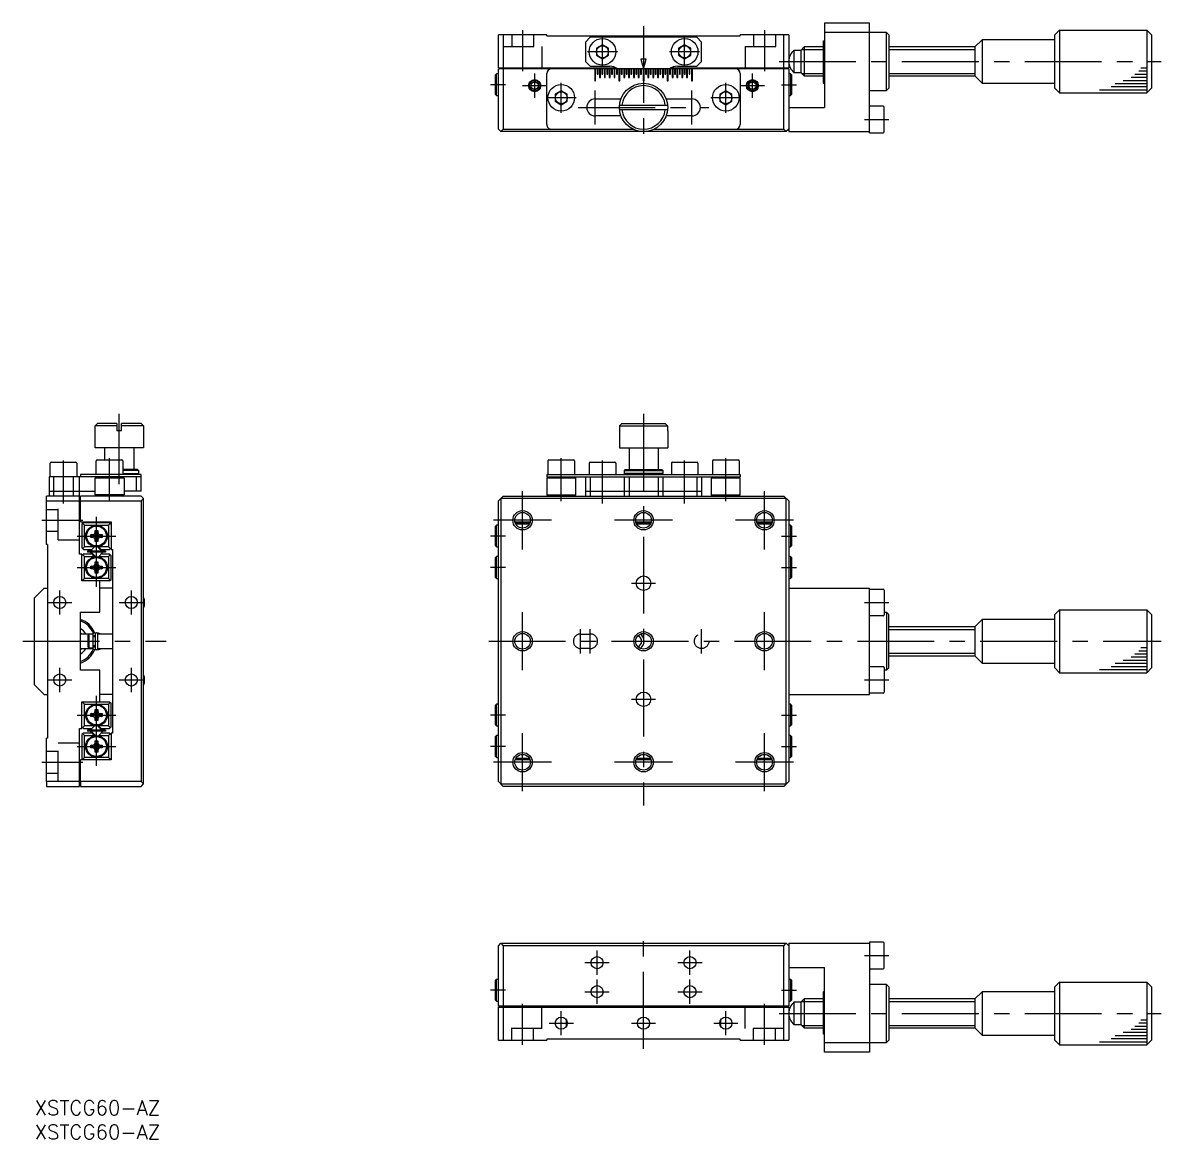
# Model space of a CAD drawing. Extents: x -2 to 489, y -8 to 223.
# Drawn here: x -2.4 to 232.9, y -8 to 222.8 of the extents above; entities that cross this region are included whole.
import ezdxf

# ---------------------------------------------------------------- set-up
doc = ezdxf.new("R2010")
doc.units = 0
doc.header["$LTSCALE"] = 0.5
doc.linetypes.add('CENTER', pattern=[50.8, 31.75, -6.35, 6.35, -6.35])
doc.linetypes.add('DASHED', pattern=[19.05, 12.7, -6.35])
for name, color, linetype in [('MSM_CENTER', 1, 'CENTER'), ('MSM_CONTINUOUS', 7, 'CONTINUOUS'), ('MSM_DASHED', 4, 'DASHED'), ('MSM_NARROW', 5, 'CONTINUOUS'), ('MSM_PART_NUMBER', 7, 'CONTINUOUS')]:
    doc.layers.add(name, color=color, linetype=linetype)
doc.styles.get("Standard").update_dxf_attribs({"font": 'txt.shx', "height": 3, "bigfont": 'bigfont.shx'})

# ---------------------------------------------------------------- blocks, each defined once
blk = doc.blocks.new('*U4')
at = {"layer": 'MSM_PART_NUMBER'}
blk.add_text('XSTCG60-AZ', height=3, dxfattribs=at).set_placement((0, -3))
blk = doc.blocks.new('*U5')
at = {"layer": 'MSM_PART_NUMBER'}
blk.add_text('XSTCG60-AZ', height=3, dxfattribs=at).set_placement((0, -8))

msp = doc.modelspace()

# ---------------------------------------------------------------- linework, layer by layer
at = {"layer": 'MSM_CENTER'}
for p, q in [((100.86, 221.29), (100.86, 212.79)), ((125.86, 222.09), (125.86, 198.29)), ((150.86, 221.29), (150.86, 212.79)), ((117.36, 213.69), (117.36, 219.89)), ((134.36, 213.69), (134.36, 219.89)), ((120.46, 216.79), (114.26, 216.79)), ((137.46, 216.79), (131.26, 216.79)), ((153.86, 214.79), (232.86, 214.79)), ((103.36, 207.29), (103.36, 212.29)), ((148.36, 207.29), (148.36, 212.29)), ((97.36, 209.99), (94.26, 209.99)), ((100.86, 209.79), (105.86, 209.79)), ((108.86, 204.19), (108.86, 210.39)), ((142.86, 204.19), (142.86, 210.39)), ((145.86, 209.79), (150.86, 209.79)), ((154.36, 209.96), (157.46, 209.96)), ((111.96, 207.29), (105.76, 207.29)), ((115.86, 201.79), (115.86, 208.79)), ((135.86, 201.79), (135.86, 208.79)), ((145.96, 207.29), (139.76, 207.29)), ((112.36, 205.29), (139.36, 205.29)), ((171.56, 202.79), (176.56, 202.79)), ((17.5, 127.44), (17.5, 141.94)), ((125.86, 141.94), (125.86, 61.02)), ((6, 123.41), (6, 132.29)), ((15.5, 123.91), (15.5, 132.79)), ((108.86, 123.91), (108.86, 132.79)), ((117.36, 123.41), (117.36, 132.29)), ((134.36, 123.41), (134.36, 132.29)), ((142.86, 123.91), (142.86, 132.79)), ((100.86, 113.94), (100.86, 125.94)), ((150.86, 113.94), (150.86, 125.94)), ((12.8, 106.19), (12.8, 120.69)), ((1.5, 119.94), (10, 119.94)), ((106.86, 119.94), (94.86, 119.94)), ((131.86, 119.94), (119.86, 119.94)), ((156.86, 119.94), (144.86, 119.94)), ((8.8, 116.69), (16.8, 116.69)), ((8.8, 116.69), (16.8, 116.69)), ((97.36, 116.69), (94.26, 116.69)), ((154.36, 116.69), (157.46, 116.69)), ((8.8, 110.19), (16.8, 110.19)), ((8.8, 110.19), (16.8, 110.19)), ((97.36, 110.19), (94.26, 110.19)), ((154.36, 110.19), (157.46, 110.19)), ((123.36, 106.94), (128.36, 106.94)), ((5.2, 100.44), (5.2, 105.44)), ((20, 100.44), (20, 105.44)), ((2.7, 102.94), (7.7, 102.94)), ((17.5, 102.94), (22.5, 102.94)), ((171.56, 102.94), (176.56, 102.94)), ((100.86, 88.94), (100.86, 100.94)), ((150.86, 88.94), (150.86, 100.94)), ((112.86, 92.44), (112.86, 97.44)), ((114.86, 92.44), (114.86, 97.44)), ((137.86, 92.44), (137.86, 97.44)), ((-2.44, 94.94), (27.2, 94.94)), ((93.86, 94.94), (232.86, 94.94)), ((5.2, 84.44), (5.2, 89.44)), ((20, 84.44), (20, 89.44)), ((2.7, 86.94), (7.7, 86.94)), ((17.5, 86.94), (22.5, 86.94)), ((171.56, 86.94), (176.56, 86.94)), ((12.8, 69.19), (12.8, 83.69)), ((123.36, 82.94), (128.36, 82.94)), ((8.8, 79.69), (16.8, 79.69)), ((97.36, 79.69), (94.26, 79.69)), ((154.36, 79.69), (157.46, 79.69)), ((100.86, 63.94), (100.86, 75.94)), ((150.86, 63.94), (150.86, 75.94)), ((8.8, 73.19), (16.8, 73.19)), ((97.36, 73.19), (94.26, 73.19)), ((154.36, 73.19), (157.46, 73.19)), ((1.5, 69.94), (10, 69.94)), ((106.86, 69.94), (94.86, 69.94)), ((131.86, 69.94), (119.86, 69.94)), ((156.86, 69.94), (144.86, 69.94)), ((125.86, 10.7), (125.86, 34.5)), ((116.26, 26), (116.26, 31)), ((135.46, 26), (135.46, 31)), ((113.76, 28.5), (118.76, 28.5)), ((132.96, 28.5), (137.96, 28.5)), ((171.56, 30), (176.56, 30)), ((116.26, 20), (116.26, 25)), ((135.46, 20), (135.46, 25)), ((97.36, 22.8), (94.26, 22.8)), ((113.76, 22.5), (118.76, 22.5)), ((132.96, 22.5), (137.96, 22.5)), ((154.36, 22.8), (157.46, 22.8)), ((100.86, 11.5), (100.86, 20)), ((150.86, 11.5), (150.86, 20)), ((108.86, 13.5), (108.86, 18.5)), ((142.86, 13.5), (142.86, 18.5)), ((153.86, 18), (232.86, 18)), ((106.36, 16), (111.36, 16)), ((123.36, 16), (128.36, 16)), ((140.36, 16), (145.36, 16))]:
    msp.add_line(p, q, dxfattribs=at)
at = {"layer": 'MSM_CONTINUOUS'}
for p, q in [((163.26, 222.79), (163.26, 205.29)), ((163.26, 222.79), (172.56, 222.79)), ((172.56, 200.29), (172.56, 222.79)), ((210.86, 220.29), (211.86, 221.29)), ((211.86, 221.29), (229.86, 221.29)), ((211.86, 221.29), (211.86, 208.29)), ((229.86, 221.29), (230.86, 220.29)), ((229.86, 221.29), (229.86, 208.29)), ((105.86, 220.29), (95.86, 220.29)), ((95.86, 213.49), (95.86, 220.29)), ((96.86, 220.29), (96.86, 213.49)), ((105.86, 220.09), (105.86, 220.29)), ((105.86, 220.09), (145.86, 220.09)), ((114.86, 219.79), (113.86, 218.79)), ((136.86, 219.79), (114.86, 219.79)), ((137.86, 218.79), (136.86, 219.79)), ((145.86, 220.09), (145.86, 220.29)), ((155.86, 220.29), (145.86, 220.29)), ((154.86, 213.49), (154.86, 220.29)), ((155.86, 220.29), (154.86, 220.29)), ((155.86, 220.29), (155.86, 213.49)), ((163.06, 210.34), (163.06, 219.09)), ((163.06, 219.09), (163.26, 219.09)), ((176.06, 220.79), (163.26, 220.79)), ((176.56, 220.29), (176.06, 220.79)), ((176.06, 208.79), (176.06, 220.79)), ((176.56, 220.29), (176.56, 209.29)), ((195.86, 219.29), (194.36, 217.79)), ((210.86, 219.29), (195.86, 219.29)), ((195.86, 219.29), (195.86, 210.29)), ((210.86, 209.29), (210.86, 220.29)), ((230.86, 220.29), (230.86, 209.29)), ((113.86, 218.79), (113.86, 214.79)), ((117.36, 218.24), (116.11, 217.51)), ((116.11, 217.51), (116.11, 216.07)), ((118.61, 217.51), (117.36, 218.24)), ((118.61, 216.07), (118.61, 217.51)), ((134.36, 218.24), (133.11, 217.51)), ((133.11, 217.51), (133.11, 216.07)), ((135.61, 217.51), (134.36, 218.24)), ((135.61, 216.07), (135.61, 217.51)), ((137.86, 214.79), (137.86, 218.79)), ((156.93, 217.09), (156.93, 212.49)), ((158.36, 217.09), (156.93, 217.09)), ((159.06, 217.79), (158.36, 217.09)), ((158.36, 217.09), (158.36, 212.49)), ((159.06, 217.79), (159.06, 211.79)), ((163.06, 217.79), (159.06, 217.79)), ((194.36, 217.79), (176.56, 217.79)), ((194.36, 217.79), (194.36, 211.79)), ((113.86, 214.79), (114.86, 213.79)), ((116.11, 216.07), (117.36, 215.35)), ((117.36, 215.35), (118.61, 216.07)), ((126.39, 215.29), (125.32, 215.29)), ((125.32, 215.29), (125.86, 213.29)), ((125.86, 213.29), (126.39, 215.29)), ((133.11, 216.07), (134.36, 215.35)), ((134.36, 215.35), (135.61, 216.07)), ((136.86, 213.79), (137.86, 214.79)), ((95.46, 212.24), (95.26, 212.04)), ((95.26, 207.94), (95.26, 212.04)), ((95.86, 212.24), (95.46, 212.24)), ((95.46, 207.74), (95.46, 212.24)), ((95.86, 213.49), (120.16, 213.49)), ((155.86, 213.29), (95.86, 213.29)), ((95.86, 200.79), (95.86, 213.29)), ((96.86, 213.29), (96.86, 200.79)), ((105.86, 201.79), (105.86, 212.29)), ((114.86, 213.79), (118.86, 213.79)), ((115.76, 213.29), (115.76, 210.79)), ((115.96, 210.79), (115.96, 213.29)), ((116.26, 213.29), (116.26, 212.19)), ((116.26, 212.19), (116.46, 212.19)), ((116.46, 212.19), (116.46, 213.29)), ((116.76, 213.29), (116.76, 211.49)), ((116.96, 211.49), (116.96, 213.29)), ((117.26, 213.29), (117.26, 212.19)), ((117.26, 212.19), (117.46, 212.19)), ((117.46, 212.19), (117.46, 213.29)), ((117.76, 213.29), (117.76, 211.49)), ((117.96, 211.49), (117.96, 213.29)), ((118.26, 213.29), (118.26, 212.19)), ((118.26, 212.19), (118.46, 212.19)), ((118.46, 212.19), (118.46, 213.29)), ((118.76, 213.29), (118.76, 211.49)), ((118.96, 211.49), (118.96, 213.29)), ((119.26, 213.29), (119.26, 212.19)), ((119.26, 212.19), (119.46, 212.19)), ((119.46, 212.19), (119.46, 213.29)), ((119.76, 213.29), (119.76, 211.49)), ((119.96, 211.49), (119.96, 213.29)), ((120.26, 213.29), (120.26, 212.19)), ((120.26, 212.19), (120.46, 212.19)), ((120.46, 212.19), (120.46, 213.29)), ((120.76, 213.29), (120.76, 210.79)), ((120.96, 210.79), (120.96, 213.29)), ((121.26, 213.29), (121.26, 212.19)), ((121.26, 212.19), (121.46, 212.19)), ((121.46, 212.19), (121.46, 213.29)), ((121.76, 213.29), (121.76, 211.49)), ((121.96, 211.49), (121.96, 213.29)), ((122.26, 213.29), (122.26, 212.19)), ((122.26, 212.19), (122.46, 212.19)), ((122.46, 212.19), (122.46, 213.29)), ((122.76, 213.29), (122.76, 211.49)), ((122.96, 211.49), (122.96, 213.29)), ((123.26, 213.29), (123.26, 212.19)), ((123.26, 212.19), (123.46, 212.19)), ((123.46, 212.19), (123.46, 213.29)), ((123.76, 213.29), (123.76, 211.49)), ((123.96, 211.49), (123.96, 213.29)), ((124.26, 213.29), (124.26, 212.19)), ((124.26, 212.19), (124.46, 212.19)), ((124.46, 212.19), (124.46, 213.29)), ((124.76, 213.29), (124.76, 211.49)), ((124.96, 211.49), (124.96, 213.29)), ((125.26, 213.29), (125.26, 212.19)), ((125.26, 212.19), (125.46, 212.19)), ((125.46, 212.19), (125.46, 213.29)), ((125.76, 213.29), (125.76, 210.79)), ((125.96, 210.79), (125.96, 213.29)), ((126.26, 213.29), (126.26, 212.19)), ((126.26, 212.19), (126.46, 212.19)), ((126.46, 212.19), (126.46, 213.29)), ((126.76, 213.29), (126.76, 211.49)), ((126.96, 211.49), (126.96, 213.29)), ((127.26, 213.29), (127.26, 212.19)), ((127.26, 212.19), (127.46, 212.19)), ((127.46, 212.19), (127.46, 213.29)), ((127.76, 213.29), (127.76, 211.49)), ((127.96, 211.49), (127.96, 213.29)), ((128.26, 213.29), (128.26, 212.19)), ((128.26, 212.19), (128.46, 212.19)), ((128.46, 212.19), (128.46, 213.29)), ((128.76, 213.29), (128.76, 211.49)), ((128.96, 211.49), (128.96, 213.29)), ((129.26, 213.29), (129.26, 212.19)), ((129.26, 212.19), (129.46, 212.19)), ((129.46, 212.19), (129.46, 213.29)), ((129.76, 213.29), (129.76, 211.49)), ((129.96, 211.49), (129.96, 213.29)), ((130.26, 213.29), (130.26, 212.19)), ((130.26, 212.19), (130.46, 212.19)), ((130.46, 212.19), (130.46, 213.29)), ((130.76, 213.29), (130.76, 210.79)), ((130.96, 210.79), (130.96, 213.29)), ((131.26, 213.29), (131.26, 212.19)), ((131.26, 212.19), (131.46, 212.19)), ((131.46, 212.19), (131.46, 213.29)), ((131.55, 213.49), (155.86, 213.49)), ((131.76, 213.29), (131.76, 211.49)), ((131.96, 211.49), (131.96, 213.29)), ((132.26, 213.29), (132.26, 212.19)), ((132.26, 212.19), (132.46, 212.19)), ((132.46, 212.19), (132.46, 213.29)), ((132.76, 213.29), (132.76, 211.49)), ((132.86, 213.79), (136.86, 213.79)), ((132.96, 211.49), (132.96, 213.29)), ((133.26, 213.29), (133.26, 212.19)), ((133.26, 212.19), (133.46, 212.19)), ((133.46, 212.19), (133.46, 213.29)), ((133.76, 213.29), (133.76, 211.49)), ((133.96, 211.49), (133.96, 213.29)), ((134.26, 213.29), (134.26, 212.19)), ((134.26, 212.19), (134.46, 212.19)), ((134.46, 212.19), (134.46, 213.29)), ((134.76, 213.29), (134.76, 211.49)), ((134.96, 211.49), (134.96, 213.29)), ((135.26, 213.29), (135.26, 212.19)), ((135.26, 212.19), (135.46, 212.19)), ((135.46, 212.19), (135.46, 213.29)), ((135.76, 213.29), (135.76, 210.79)), ((135.96, 210.79), (135.96, 213.29)), ((145.86, 212.29), (145.86, 201.79)), ((154.86, 200.79), (154.86, 213.29)), ((155.86, 213.29), (155.86, 200.29)), ((156.26, 212.24), (155.86, 212.24)), ((156.46, 212.04), (156.26, 212.24)), ((156.26, 212.24), (156.26, 212.18)), ((156.26, 212.18), (156.26, 207.74)), ((156.46, 212.04), (156.46, 211.98)), ((156.46, 211.98), (156.46, 207.94)), ((156.93, 212.49), (158.36, 212.49)), ((158.36, 212.49), (159.06, 211.79)), ((159.06, 211.79), (163.06, 211.79)), ((176.56, 211.79), (194.36, 211.79)), ((194.36, 211.79), (195.86, 210.29)), ((102.61, 210.23), (103.36, 210.66)), ((102.61, 209.36), (102.61, 210.23)), ((103.36, 210.66), (104.11, 210.23)), ((104.11, 210.23), (104.11, 209.36)), ((115.76, 210.79), (115.96, 210.79)), ((116.76, 211.49), (116.96, 211.49)), ((117.76, 211.49), (117.96, 211.49)), ((118.76, 211.49), (118.96, 211.49)), ((119.76, 211.49), (119.96, 211.49)), ((120.76, 210.79), (120.96, 210.79)), ((121.76, 211.49), (121.96, 211.49)), ((122.76, 211.49), (122.96, 211.49)), ((123.76, 211.49), (123.96, 211.49)), ((124.76, 211.49), (124.96, 211.49)), ((125.76, 210.79), (125.96, 210.79)), ((126.76, 211.49), (126.96, 211.49)), ((127.76, 211.49), (127.96, 211.49)), ((128.76, 211.49), (128.96, 211.49)), ((129.76, 211.49), (129.96, 211.49)), ((130.76, 210.79), (130.96, 210.79)), ((131.76, 211.49), (131.96, 211.49)), ((132.76, 211.49), (132.96, 211.49)), ((133.76, 211.49), (133.96, 211.49)), ((134.76, 211.49), (134.96, 211.49)), ((135.76, 210.79), (135.96, 210.79)), ((147.61, 210.23), (148.36, 210.66)), ((147.61, 209.36), (147.61, 210.23)), ((148.36, 210.66), (149.11, 210.23)), ((149.11, 210.23), (149.11, 209.36)), ((163.06, 210.34), (163.26, 210.14)), ((195.86, 210.29), (210.86, 210.29)), ((95.26, 207.94), (95.46, 207.74)), ((95.46, 207.74), (95.86, 207.74)), ((103.36, 208.93), (102.61, 209.36)), ((104.11, 209.36), (103.36, 208.93)), ((108.86, 208.74), (107.61, 208.01)), ((107.61, 208.01), (107.61, 206.57)), ((110.11, 208.01), (108.86, 208.74)), ((110.11, 206.57), (110.11, 208.01)), ((142.86, 208.74), (141.61, 208.01)), ((141.61, 208.01), (141.61, 206.57)), ((144.11, 208.01), (142.86, 208.74)), ((144.11, 206.57), (144.11, 208.01)), ((148.36, 208.93), (147.61, 209.36)), ((149.11, 209.36), (148.36, 208.93)), ((155.86, 207.74), (156.26, 207.74)), ((156.26, 207.74), (156.46, 207.94)), ((172.56, 208.79), (176.06, 208.79)), ((176.06, 208.79), (176.56, 209.29)), ((210.86, 209.29), (211.86, 208.29)), ((211.86, 208.29), (229.86, 208.29)), ((229.86, 208.29), (230.86, 209.29)), ((107.61, 206.57), (108.86, 205.85)), ((108.86, 205.85), (110.11, 206.57)), ((115.86, 207.04), (121.17, 207.04)), ((120.88, 205.79), (130.83, 205.79)), ((130.83, 204.79), (120.88, 204.79)), ((130.54, 207.04), (135.86, 207.04)), ((141.61, 206.57), (142.86, 205.85)), ((142.86, 205.85), (144.11, 206.57)), ((155.86, 205.29), (163.26, 205.29)), ((175.36, 205.54), (172.56, 205.54)), ((175.56, 205.34), (175.56, 205.34)), ((175.56, 200.24), (175.56, 205.34)), ((121.17, 203.54), (115.86, 203.54)), ((135.86, 203.54), (130.54, 203.54)), ((96.36, 200.29), (95.86, 200.79)), ((96.86, 200.79), (96.36, 200.29)), ((155.36, 200.29), (96.36, 200.29)), ((96.86, 200.79), (123.68, 200.79)), ((128.04, 200.79), (154.86, 200.79)), ((155.36, 200.29), (154.86, 200.79)), ((155.86, 200.79), (155.36, 200.29)), ((155.86, 200.29), (172.56, 200.29)), ((172.56, 200.04), (172.56, 200.29)), ((172.56, 200.04), (175.36, 200.04)), ((13, 139.94), (12.5, 139.44)), ((12.5, 134.94), (12.5, 139.44)), ((17, 139.44), (12.5, 139.44)), ((17, 139.94), (13, 139.94)), ((17, 139.94), (17, 138.44)), ((22, 139.94), (18, 139.94)), ((18, 138.44), (18, 139.94)), ((22.5, 139.44), (18, 139.44)), ((22.5, 139.44), (22, 139.94)), ((22.5, 139.44), (22.5, 134.94)), ((121.38, 139.94), (120.88, 139.44)), ((120.88, 139.44), (130.83, 139.44)), ((120.88, 139.44), (120.88, 138.44)), ((121.38, 139.94), (130.33, 139.94)), ((130.33, 139.94), (130.83, 139.44)), ((130.83, 139.44), (130.83, 138.44)), ((18, 138.44), (17, 138.44)), ((120.86, 138.44), (120.86, 134.94)), ((120.86, 138.44), (120.88, 138.44)), ((130.83, 138.44), (130.86, 138.44)), ((130.86, 138.44), (130.86, 134.94)), ((22.5, 134.94), (12.5, 134.94)), ((14.5, 132.44), (14.5, 134.94)), ((20.5, 134.94), (20.5, 130.44)), ((120.86, 134.94), (130.86, 134.94)), ((122.86, 134.94), (122.86, 130.44)), ((128.86, 134.94), (128.86, 130.44)), ((3.45, 131.94), (8.55, 131.94)), ((12.75, 129.44), (12.75, 132.24)), ((12.95, 132.44), (18.05, 132.44)), ((18.25, 132.24), (18.25, 129.44)), ((106.11, 132.24), (106.11, 129.44)), ((106.31, 132.44), (111.41, 132.44)), ((111.61, 132.24), (111.61, 129.44)), ((114.81, 131.94), (119.91, 131.94)), ((131.81, 131.94), (136.91, 131.94)), ((140.11, 132.24), (140.11, 129.44)), ((140.31, 132.44), (145.41, 132.44)), ((145.61, 132.24), (145.61, 129.44)), ((3.25, 128.94), (3.25, 131.74)), ((8.75, 131.74), (8.75, 128.94)), ((22, 129.44), (9.5, 129.44)), ((9.5, 129.44), (9.5, 128.94)), ((21.3, 130.44), (18.25, 130.44)), ((21.5, 130.24), (18.25, 130.24)), ((18.25, 129.64), (21.5, 129.64)), ((21.5, 130.24), (21.3, 130.44)), ((21.3, 129.44), (21.5, 129.64)), ((21.5, 130.24), (21.5, 129.64)), ((22, 125.94), (22, 129.44)), ((105.86, 129.44), (105.86, 128.94)), ((105.86, 129.44), (145.86, 129.44)), ((114.61, 131.74), (114.61, 129.44)), ((120.11, 131.74), (120.11, 129.44)), ((121.86, 130.24), (122.06, 130.44)), ((121.86, 130.24), (121.86, 129.64)), ((121.86, 130.24), (129.86, 130.24)), ((122.06, 129.44), (121.86, 129.64)), ((129.86, 129.64), (121.86, 129.64)), ((122.06, 130.44), (129.66, 130.44)), ((129.66, 130.44), (129.86, 130.24)), ((129.66, 129.44), (129.86, 129.64)), ((129.86, 130.24), (129.86, 129.64)), ((131.61, 131.74), (131.61, 129.44)), ((137.11, 131.74), (137.11, 129.44)), ((145.86, 129.44), (145.86, 128.94)), ((22, 128.94), (3, 128.94)), ((3, 128.94), (3, 124.94)), ((4, 124.94), (4, 128.94)), ((8, 128.94), (8, 124.94)), ((9.3, 112.94), (9.3, 128.94)), ((12.5, 128.64), (12.8, 128.94)), ((12.5, 125.24), (12.5, 128.64)), ((18.5, 128.64), (12.5, 128.64)), ((18.5, 128.64), (18.2, 128.94)), ((18.5, 128.64), (18.5, 125.24)), ((21, 128.94), (21, 125.94)), ((105.86, 128.94), (145.86, 128.94)), ((106.16, 128.94), (105.86, 128.64)), ((105.86, 128.64), (105.86, 125.24)), ((105.86, 128.64), (105.86, 128.64)), ((111.86, 128.64), (105.86, 128.64)), ((111.86, 128.64), (111.56, 128.94)), ((111.86, 125.24), (111.86, 128.64)), ((113.86, 128.94), (113.86, 124.94)), ((114.86, 128.94), (114.86, 124.94)), ((121.86, 128.94), (121.86, 124.94)), ((122.86, 128.94), (122.86, 124.94)), ((128.86, 128.94), (128.86, 124.94)), ((129.86, 128.94), (129.86, 124.94)), ((136.86, 128.94), (136.86, 124.94)), ((137.86, 128.94), (137.86, 124.94)), ((140.16, 128.94), (139.86, 128.64)), ((139.86, 128.64), (139.86, 125.24)), ((139.86, 128.64), (139.86, 128.64)), ((145.86, 128.64), (139.86, 128.64)), ((145.86, 128.64), (145.56, 128.94)), ((145.86, 125.24), (145.86, 128.64)), ((2.5, 114.94), (2.5, 124.94)), ((9.3, 124.94), (2.5, 124.94)), ((3, 125.94), (12.5, 125.94)), ((9.5, 119.64), (9.5, 124.94)), ((22, 124.94), (9.5, 124.94)), ((18.5, 125.24), (12.5, 125.24)), ((12.5, 125.24), (12.8, 124.94)), ((18.2, 124.94), (18.5, 125.24)), ((22, 125.94), (18.5, 125.94)), ((22, 124.94), (22.5, 124.44)), ((95.86, 123.94), (96.86, 124.94)), ((96.86, 124.94), (154.86, 124.94)), ((105.86, 125.24), (111.86, 125.24)), ((105.86, 125.24), (106.16, 124.94)), ((111.56, 124.94), (111.86, 125.24)), ((113.86, 125.94), (137.86, 125.94)), ((139.86, 125.24), (145.86, 125.24)), ((139.86, 125.24), (140.16, 124.94)), ((145.86, 125.24), (145.56, 124.94)), ((154.86, 124.94), (155.86, 123.94)), ((2.5, 123.94), (9.3, 123.94)), ((9.5, 123.94), (22, 123.94)), ((22, 123.94), (22.5, 124.44)), ((22, 123.94), (22, 65.94)), ((22.5, 65.44), (22.5, 124.44)), ((95.86, 65.94), (95.86, 123.94)), ((96.36, 124.44), (96.36, 65.44)), ((155.36, 124.44), (96.36, 124.44)), ((155.36, 65.44), (155.36, 124.44)), ((155.86, 123.94), (155.86, 65.94)), ((9.5, 119.64), (15.8, 119.64)), ((10.1, 119.44), (9.8, 119.14)), ((9.8, 119.14), (9.8, 114.24)), ((10.3, 118.94), (9.95, 119.29)), ((15.5, 119.44), (10.1, 119.44)), ((10.3, 118.94), (15.3, 118.94)), ((10.3, 114.44), (10.3, 118.94)), ((12.3, 119.44), (12.1, 119.64)), ((12.5, 117.84), (13.1, 117.84)), ((12.5, 117.48), (12.5, 117.84)), ((12.71, 117.48), (12.5, 117.84)), ((12.89, 117.48), (13.1, 117.84)), ((13.1, 117.84), (13.1, 117.48)), ((13.9, 119.64), (13.7, 119.44)), ((15.3, 118.94), (15.65, 119.29)), ((15.3, 118.94), (15.3, 114.44)), ((15.5, 119.44), (15.8, 119.14)), ((15.8, 119.64), (15.8, 113.94)), ((95.46, 118.94), (95.26, 118.74)), ((95.26, 114.64), (95.26, 118.74)), ((95.86, 118.94), (95.46, 118.94)), ((95.46, 114.44), (95.46, 118.94)), ((99.26, 119.64), (102.45, 119.64)), ((99.31, 119.44), (102.4, 119.44)), ((102.27, 119.14), (99.45, 119.14)), ((124.26, 119.64), (127.45, 119.64)), ((124.31, 119.44), (127.4, 119.44)), ((127.27, 119.14), (124.45, 119.14)), ((149.26, 119.64), (152.45, 119.64)), ((149.31, 119.44), (152.4, 119.44)), ((152.27, 119.14), (149.45, 119.14)), ((156.26, 118.94), (155.86, 118.94)), ((156.46, 118.74), (156.26, 118.94)), ((156.26, 118.94), (156.26, 114.44)), ((156.46, 118.74), (156.46, 114.64)), ((11.65, 116.39), (11.65, 116.99)), ((11.65, 116.99), (12.01, 116.99)), ((12, 116.77), (11.65, 116.99)), ((12, 116.6), (11.65, 116.39)), ((12.01, 116.39), (11.65, 116.39)), ((12, 116.6), (12, 116.77)), ((12, 116.77), (12.22, 116.77)), ((12.22, 116.6), (12, 116.6)), ((12.5, 115.54), (12.5, 115.9)), ((12.71, 115.89), (12.5, 115.54)), ((13.1, 115.54), (12.5, 115.54)), ((12.89, 117.48), (12.71, 117.48)), ((12.71, 117.26), (12.71, 117.48)), ((12.71, 115.89), (12.71, 116.11)), ((12.89, 115.89), (12.71, 115.89)), ((12.89, 117.48), (12.89, 117.26)), ((12.89, 116.11), (12.89, 115.89)), ((12.89, 115.89), (13.1, 115.54)), ((13.1, 115.9), (13.1, 115.54)), ((13.38, 116.77), (13.6, 116.77)), ((13.6, 116.6), (13.38, 116.6)), ((13.59, 116.99), (13.95, 116.99)), ((13.95, 116.39), (13.59, 116.39)), ((13.6, 116.77), (13.95, 116.99)), ((13.6, 116.77), (13.6, 116.6)), ((13.6, 116.6), (13.95, 116.39)), ((13.95, 116.99), (13.95, 116.39)), ((2.7, 114.94), (2.5, 114.94)), ((2.7, 114.94), (2.7, 74.94)), ((10.1, 113.94), (9.8, 114.24)), ((10.3, 114.44), (9.95, 114.09)), ((10.1, 113.94), (11.89, 113.94)), ((12.39, 114.44), (10.3, 114.44)), ((14.68, 113.54), (10.93, 113.54)), ((10.93, 113.54), (10.93, 113.34)), ((14.68, 113.34), (10.93, 113.34)), ((12.42, 114.47), (11.49, 113.54)), ((11.49, 113.54), (11.49, 113.54)), ((11.5, 113.54), (11.49, 113.54)), ((11.49, 113.33), (11.49, 113.34)), ((11.49, 113.33), (11.5, 113.34)), ((12.42, 112.4), (11.49, 113.33)), ((12.48, 112.41), (11.55, 113.34)), ((11.7, 113.34), (12.61, 112.43)), ((12.99, 114.44), (13.9, 113.54)), ((13.12, 114.46), (14.04, 113.54)), ((13.72, 113.94), (13.18, 114.47)), ((14.12, 113.34), (13.18, 112.4)), ((15.3, 114.44), (13.21, 114.44)), ((13.21, 114.44), (13.72, 113.94)), ((13.72, 113.94), (14.11, 113.54)), ((13.72, 113.94), (15.5, 113.94)), ((14.11, 113.54), (14.1, 113.54)), ((14.1, 113.34), (14.11, 113.33)), ((14.11, 113.54), (14.11, 113.54)), ((14.11, 113.34), (14.11, 113.33)), ((14.68, 113.54), (14.68, 113.34)), ((15.65, 114.09), (15.3, 114.44)), ((15.5, 113.94), (15.8, 114.24)), ((15.8, 113.94), (16.1, 113.94)), ((16.1, 113.94), (16.1, 75.94)), ((95.26, 114.64), (95.46, 114.44)), ((95.46, 114.44), (95.86, 114.44)), ((155.86, 114.44), (156.26, 114.44)), ((156.26, 114.44), (156.46, 114.64)), ((9.8, 112.94), (9.3, 112.94)), ((10.1, 112.94), (9.8, 112.64)), ((9.8, 107.44), (9.8, 112.94)), ((9.95, 112.79), (10.3, 112.44)), ((11.89, 112.94), (10.1, 112.94)), ((10.3, 107.94), (10.3, 112.44)), ((10.3, 112.44), (12.39, 112.44)), ((12.5, 111.34), (13.1, 111.34)), ((12.5, 110.98), (12.5, 111.34)), ((12.71, 110.98), (12.5, 111.34)), ((12.89, 110.98), (12.71, 110.98)), ((12.71, 110.76), (12.71, 110.98)), ((12.89, 110.98), (13.1, 111.34)), ((12.89, 110.98), (12.89, 110.76)), ((13.1, 111.34), (13.1, 110.98)), ((13.21, 112.44), (15.3, 112.44)), ((15.5, 112.94), (13.72, 112.94)), ((15.3, 112.44), (15.65, 112.79)), ((15.3, 112.44), (15.3, 107.94)), ((15.5, 112.94), (15.8, 112.64)), ((15.8, 107.74), (15.8, 112.64)), ((95.46, 112.44), (95.26, 112.24)), ((95.26, 108.14), (95.26, 112.24)), ((95.86, 112.44), (95.46, 112.44)), ((95.46, 107.94), (95.46, 112.44)), ((156.26, 112.44), (155.86, 112.44)), ((156.46, 112.24), (156.26, 112.44)), ((156.26, 112.44), (156.26, 107.94)), ((156.46, 112.24), (156.46, 108.14)), ((11.65, 109.89), (11.65, 110.49)), ((11.65, 110.49), (12.01, 110.49)), ((12, 110.27), (11.65, 110.49)), ((12, 110.1), (11.65, 109.89)), ((12.01, 109.89), (11.65, 109.89)), ((12, 110.1), (12, 110.27)), ((12, 110.27), (12.22, 110.27)), ((12.22, 110.1), (12, 110.1)), ((12.5, 109.04), (12.5, 109.4)), ((12.71, 109.39), (12.5, 109.04)), ((13.1, 109.04), (12.5, 109.04)), ((12.71, 109.39), (12.71, 109.61)), ((12.89, 109.39), (12.71, 109.39)), ((12.89, 109.61), (12.89, 109.39)), ((12.89, 109.39), (13.1, 109.04)), ((13.1, 109.4), (13.1, 109.04)), ((13.38, 110.27), (13.6, 110.27)), ((13.6, 110.1), (13.38, 110.1)), ((13.59, 110.49), (13.95, 110.49)), ((13.95, 109.89), (13.59, 109.89)), ((13.6, 110.27), (13.95, 110.49)), ((13.6, 110.27), (13.6, 110.1)), ((13.6, 110.1), (13.95, 109.89)), ((13.95, 110.49), (13.95, 109.89)), ((0, 103.94), (2, 105.94)), ((2, 105.94), (2.7, 105.94)), ((10.1, 107.44), (9.8, 107.74)), ((15.5, 107.44), (9.8, 107.44)), ((10.3, 107.94), (9.95, 107.59)), ((15.3, 107.94), (10.3, 107.94)), ((13.5, 100.94), (13.5, 107.44)), ((16.1, 105.94), (13.5, 105.94)), ((15.3, 107.94), (15.65, 107.59)), ((15.5, 107.44), (15.8, 107.74)), ((95.26, 108.14), (95.46, 107.94)), ((95.46, 107.94), (95.86, 107.94)), ((155.86, 107.94), (156.26, 107.94)), ((155.86, 105.94), (172.56, 105.94)), ((156.26, 107.94), (156.46, 108.14)), ((172.56, 83.94), (172.56, 105.94)), ((0, 85.94), (0, 103.94)), ((172.56, 105.69), (175.36, 105.69)), ((175.56, 105.49), (175.56, 100.39)), ((210.86, 100.44), (211.86, 101.44)), ((211.86, 101.44), (229.86, 101.44)), ((211.86, 101.44), (211.86, 88.44)), ((229.86, 101.44), (230.86, 100.44)), ((229.86, 101.44), (229.86, 88.44)), ((9.5, 88.94), (9.5, 100.94)), ((9.5, 100.94), (13.5, 100.94)), ((175.36, 100.19), (172.56, 100.19)), ((175.56, 100.94), (176.06, 100.94)), ((176.06, 100.94), (176.06, 88.94)), ((176.56, 100.44), (176.06, 100.94)), ((176.56, 89.44), (176.56, 100.44)), ((195.86, 99.44), (194.36, 97.94)), ((210.86, 99.44), (195.86, 99.44)), ((195.86, 99.44), (195.86, 90.44)), ((210.86, 89.44), (210.86, 100.44)), ((230.86, 100.44), (230.86, 89.44)), ((194.36, 97.94), (176.56, 97.94)), ((194.36, 97.94), (194.36, 91.94)), ((11.9, 96.44), (9.5, 96.44)), ((11.3, 96.38), (11.1, 96.17)), ((11.1, 93.7), (11.1, 96.17)), ((11.9, 96.38), (11.3, 96.38)), ((11.3, 93.49), (11.3, 96.38)), ((12.1, 96.44), (11.9, 96.44)), ((11.9, 96.38), (11.9, 96.44)), ((12.1, 93.44), (12.1, 96.44)), ((12.55, 95.84), (12.1, 95.84)), ((12.5, 96.15), (12.5, 95.84)), ((12.55, 96.44), (12.55, 93.44)), ((13.05, 93.44), (13.05, 96.44)), ((13.1, 95.84), (13.05, 95.84)), ((16.1, 96.44), (13.1, 96.44)), ((13.1, 93.44), (13.1, 96.44)), ((9.5, 93.44), (11.9, 93.44)), ((11.1, 93.7), (11.3, 93.49)), ((11.9, 93.49), (11.3, 93.49)), ((11.9, 93.44), (11.9, 93.49)), ((11.9, 93.44), (12.1, 93.44)), ((12.1, 94.04), (12.55, 94.04)), ((12.5, 94.04), (12.5, 93.72)), ((13.05, 94.04), (13.1, 94.04)), ((13.1, 93.72), (13.05, 93.71)), ((13.1, 93.44), (16.1, 93.44)), ((176.56, 91.94), (194.36, 91.94)), ((194.36, 91.94), (195.86, 90.44)), ((172.56, 89.69), (175.36, 89.69)), ((175.56, 89.49), (175.56, 84.39)), ((176.06, 88.94), (176.56, 89.44)), ((195.86, 90.44), (210.86, 90.44)), ((210.86, 89.44), (211.86, 88.44)), ((229.86, 88.44), (230.86, 89.44)), ((13.5, 88.94), (9.5, 88.94)), ((13.5, 82.44), (13.5, 88.94)), ((176.06, 88.94), (175.56, 88.94)), ((211.86, 88.44), (229.86, 88.44)), ((2, 83.94), (0, 85.94)), ((2, 83.94), (2.7, 83.94)), ((9.8, 76.94), (9.8, 82.44)), ((9.8, 82.44), (15.5, 82.44)), ((10.1, 82.44), (9.8, 82.14)), ((16.1, 83.94), (13.5, 83.94)), ((15.5, 82.44), (15.8, 82.14)), ((155.86, 83.94), (172.56, 83.94)), ((175.36, 84.19), (172.56, 84.19)), ((10.3, 81.94), (9.95, 82.29)), ((10.3, 81.94), (15.3, 81.94)), ((10.3, 77.44), (10.3, 81.94)), ((12.5, 80.84), (13.1, 80.84)), ((12.5, 80.48), (12.5, 80.84)), ((12.71, 80.48), (12.5, 80.84)), ((12.89, 80.48), (12.71, 80.48)), ((12.71, 80.26), (12.71, 80.48)), ((12.89, 80.48), (13.1, 80.84)), ((12.89, 80.48), (12.89, 80.26)), ((13.1, 80.84), (13.1, 80.48)), ((15.3, 81.94), (15.65, 82.29)), ((15.3, 81.94), (15.3, 77.44)), ((15.8, 77.24), (15.8, 82.14)), ((95.46, 81.94), (95.26, 81.74)), ((95.26, 77.64), (95.26, 81.74)), ((95.86, 81.94), (95.46, 81.94)), ((95.46, 77.44), (95.46, 81.94)), ((156.26, 81.94), (155.86, 81.94)), ((156.46, 81.74), (156.26, 81.94)), ((156.26, 81.94), (156.26, 77.44)), ((156.46, 81.74), (156.46, 77.64)), ((11.65, 79.39), (11.65, 79.99)), ((11.65, 79.99), (12.01, 79.99)), ((12, 79.77), (11.65, 79.99)), ((12, 79.6), (11.65, 79.39)), ((12.01, 79.39), (11.65, 79.39)), ((12, 79.6), (12, 79.77)), ((12, 79.77), (12.22, 79.77)), ((12.22, 79.6), (12, 79.6)), ((12.5, 78.54), (12.5, 78.9)), ((12.71, 78.89), (12.5, 78.54)), ((13.1, 78.54), (12.5, 78.54)), ((12.71, 78.89), (12.71, 79.11)), ((12.89, 78.89), (12.71, 78.89)), ((12.89, 79.11), (12.89, 78.89)), ((12.89, 78.89), (13.1, 78.54)), ((13.1, 78.9), (13.1, 78.54)), ((13.38, 79.77), (13.6, 79.77)), ((13.6, 79.6), (13.38, 79.6)), ((13.59, 79.99), (13.95, 79.99)), ((13.95, 79.39), (13.59, 79.39)), ((13.6, 79.77), (13.95, 79.99)), ((13.6, 79.77), (13.6, 79.6)), ((13.6, 79.6), (13.95, 79.39)), ((13.95, 79.99), (13.95, 79.39)), ((9.3, 65.94), (9.3, 76.94)), ((9.3, 76.94), (9.8, 76.94)), ((10.1, 76.94), (9.8, 77.24)), ((10.1, 75.94), (9.8, 75.64)), ((9.8, 75.64), (9.8, 70.74)), ((10.3, 77.44), (9.95, 77.09)), ((9.95, 75.79), (10.3, 75.44)), ((10.1, 76.94), (11.89, 76.94)), ((11.89, 75.94), (10.1, 75.94)), ((12.39, 77.44), (10.3, 77.44)), ((10.3, 75.44), (12.39, 75.44)), ((10.3, 70.94), (10.3, 75.44)), ((14.68, 76.54), (10.93, 76.54)), ((10.93, 76.54), (10.93, 76.34)), ((14.68, 76.34), (10.93, 76.34)), ((11.49, 76.54), (12.42, 77.47)), ((11.49, 76.54), (11.49, 76.54)), ((11.5, 76.54), (11.49, 76.54)), ((11.49, 76.33), (11.49, 76.34)), ((11.49, 76.33), (11.5, 76.34)), ((12.42, 75.4), (11.49, 76.33)), ((12.48, 75.41), (11.56, 76.34)), ((11.7, 76.34), (12.61, 75.43)), ((12.99, 77.44), (13.9, 76.54)), ((13.12, 77.46), (14.05, 76.54)), ((13.18, 77.47), (14.11, 76.54)), ((14.11, 76.33), (13.18, 75.4)), ((15.3, 77.44), (13.21, 77.44)), ((13.21, 75.44), (15.3, 75.44)), ((13.72, 76.94), (15.5, 76.94)), ((15.5, 75.94), (13.72, 75.94)), ((14.11, 76.54), (14.1, 76.54)), ((14.1, 76.34), (14.11, 76.33)), ((14.11, 76.54), (14.11, 76.54)), ((14.11, 76.34), (14.11, 76.33)), ((14.68, 76.54), (14.68, 76.34)), ((15.65, 77.09), (15.3, 77.44)), ((15.3, 75.44), (15.65, 75.79)), ((15.3, 75.44), (15.3, 70.94)), ((15.5, 76.94), (15.8, 77.24)), ((15.5, 75.94), (15.8, 75.64)), ((16.1, 75.94), (15.8, 75.94)), ((15.8, 75.94), (15.8, 70.44)), ((95.26, 77.64), (95.46, 77.44)), ((95.46, 75.44), (95.26, 75.24)), ((95.46, 77.44), (95.86, 77.44)), ((95.86, 75.44), (95.46, 75.44)), ((95.46, 70.94), (95.46, 75.44)), ((155.86, 77.44), (156.26, 77.44)), ((156.26, 75.44), (155.86, 75.44)), ((156.26, 77.44), (156.46, 77.64)), ((156.46, 75.24), (156.26, 75.44)), ((156.26, 75.44), (156.26, 70.94)), ((2.7, 74.94), (2.5, 74.94)), ((2.5, 65.94), (2.5, 74.94)), ((11.65, 72.89), (11.65, 73.49)), ((11.65, 73.49), (12.01, 73.49)), ((12, 73.27), (11.65, 73.49)), ((12, 73.1), (11.65, 72.89)), ((12, 73.1), (12, 73.27)), ((12, 73.27), (12.22, 73.27)), ((12.22, 73.1), (12, 73.1)), ((12.5, 74.34), (13.1, 74.34)), ((12.5, 73.98), (12.5, 74.34)), ((12.71, 73.98), (12.5, 74.34)), ((12.89, 73.98), (12.71, 73.98)), ((12.71, 73.76), (12.71, 73.98)), ((12.89, 73.98), (13.1, 74.34)), ((12.89, 73.98), (12.89, 73.76)), ((13.1, 74.34), (13.1, 73.98)), ((13.38, 73.27), (13.6, 73.27)), ((13.6, 73.1), (13.38, 73.1)), ((13.59, 73.49), (13.95, 73.49)), ((13.6, 73.27), (13.95, 73.49)), ((13.6, 73.27), (13.6, 73.1)), ((13.6, 73.1), (13.95, 72.89)), ((13.95, 73.49), (13.95, 72.89)), ((95.26, 71.14), (95.26, 75.24)), ((156.46, 75.24), (156.46, 71.14)), ((10.1, 70.44), (9.8, 70.74)), ((10.3, 70.94), (9.95, 70.59)), ((15.3, 70.94), (10.3, 70.94)), ((12.01, 72.89), (11.65, 72.89)), ((12.5, 72.04), (12.5, 72.4)), ((12.71, 72.39), (12.5, 72.04)), ((13.1, 72.04), (12.5, 72.04)), ((12.71, 72.39), (12.71, 72.61)), ((12.89, 72.39), (12.71, 72.39)), ((12.89, 72.61), (12.89, 72.39)), ((12.89, 72.39), (13.1, 72.04)), ((13.1, 72.4), (13.1, 72.04)), ((13.95, 72.89), (13.59, 72.89)), ((15.3, 70.94), (15.65, 70.59)), ((15.5, 70.44), (15.8, 70.74)), ((95.26, 71.14), (95.46, 70.94)), ((95.46, 70.94), (95.86, 70.94)), ((99.45, 70.74), (102.27, 70.74)), ((124.45, 70.74), (127.27, 70.74)), ((149.45, 70.74), (152.27, 70.74)), ((155.86, 70.94), (156.26, 70.94)), ((156.26, 70.94), (156.46, 71.14)), ((9.5, 65.94), (9.5, 70.44)), ((15.8, 70.44), (9.5, 70.44)), ((102.4, 70.44), (99.31, 70.44)), ((127.4, 70.44), (124.31, 70.44)), ((152.4, 70.44), (149.31, 70.44)), ((9.3, 65.94), (2.5, 65.94)), ((2.5, 65.94), (2.5, 64.94)), ((9.3, 64.94), (9.3, 65.94)), ((22, 65.94), (9.5, 65.94)), ((9.5, 65.94), (9.5, 64.94)), ((22, 65.94), (22.5, 65.44)), ((96.86, 64.94), (95.86, 65.94)), ((154.86, 64.94), (155.86, 65.94)), ((2.5, 64.94), (9.3, 64.94)), ((9.5, 64.94), (22, 64.94)), ((22, 64.94), (22.5, 65.44)), ((96.36, 65.44), (155.36, 65.44)), ((154.86, 64.94), (96.86, 64.94)), ((95.86, 32), (96.36, 32.5)), ((95.86, 19.5), (95.86, 32)), ((96.36, 32.5), (155.36, 32.5)), ((96.36, 32.5), (96.86, 32)), ((96.86, 32), (96.86, 19.5)), ((154.86, 32), (96.86, 32)), ((154.86, 32), (155.36, 32.5)), ((154.86, 19.5), (154.86, 32)), ((155.36, 32.5), (155.86, 32)), ((155.86, 32.5), (155.86, 19.5)), ((155.86, 32.5), (172.56, 32.5)), ((175.36, 32.75), (172.56, 32.75)), ((172.56, 32.75), (172.56, 10)), ((175.56, 27.45), (175.56, 32.55)), ((155.86, 27.5), (163.26, 27.5)), ((163.26, 10), (163.26, 27.5)), ((172.56, 27.25), (175.36, 27.25)), ((95.46, 25.05), (95.26, 24.85)), ((95.26, 20.75), (95.26, 24.85)), ((95.86, 25.05), (95.46, 25.05)), ((95.46, 20.55), (95.46, 25.05)), ((156.26, 25.05), (155.86, 25.05)), ((156.46, 24.85), (156.26, 25.05)), ((156.26, 25.05), (156.26, 20.55)), ((156.46, 24.85), (156.46, 20.75)), ((176.06, 24), (172.56, 24)), ((176.06, 12), (176.06, 24)), ((176.56, 23.5), (176.06, 24)), ((210.86, 23.5), (211.86, 24.5)), ((211.86, 24.5), (229.86, 24.5)), ((211.86, 24.5), (211.86, 11.5)), ((229.86, 24.5), (230.86, 23.5)), ((229.86, 24.5), (229.86, 11.5)), ((163.06, 22.45), (163.26, 22.65)), ((163.06, 13.7), (163.06, 22.45)), ((176.56, 23.5), (176.56, 12.5)), ((195.86, 22.5), (194.36, 21)), ((210.86, 22.5), (195.86, 22.5)), ((195.86, 22.5), (195.86, 13.5)), ((210.86, 12.5), (210.86, 23.5)), ((230.86, 23.5), (230.86, 12.5)), ((95.26, 20.75), (95.46, 20.55)), ((95.46, 20.55), (95.86, 20.55)), ((155.86, 19.5), (95.86, 19.5)), ((95.86, 12.5), (95.86, 19.3)), ((95.86, 19.3), (155.86, 19.3)), ((96.86, 19.3), (96.86, 12.5)), ((154.86, 12.5), (154.86, 19.3)), ((155.86, 20.55), (156.26, 20.55)), ((155.86, 19.3), (155.86, 12.5)), ((156.26, 20.55), (156.46, 20.75)), ((156.93, 20.3), (156.93, 15.7)), ((158.36, 20.3), (156.93, 20.3)), ((159.06, 21), (158.36, 20.3)), ((158.36, 20.3), (158.36, 15.7)), ((159.06, 21), (159.06, 15)), ((163.06, 21), (159.06, 21)), ((194.36, 21), (176.56, 21)), ((194.36, 21), (194.36, 15)), ((109.86, 16.75), (109.86, 15.25)), ((156.93, 15.7), (158.36, 15.7)), ((158.36, 15.7), (159.06, 15)), ((159.06, 15), (163.06, 15)), ((176.56, 15), (194.36, 15)), ((194.36, 15), (195.86, 13.5)), ((95.86, 12.5), (105.86, 12.5)), ((145.86, 12.7), (105.86, 12.7)), ((105.86, 12.7), (105.86, 12.5)), ((145.86, 12.5), (145.86, 12.7)), ((145.86, 12.5), (155.86, 12.5)), ((163.26, 13.7), (163.06, 13.7)), ((163.26, 12), (176.06, 12)), ((176.06, 12), (176.56, 12.5)), ((195.86, 13.5), (210.86, 13.5)), ((210.86, 12.5), (211.86, 11.5)), ((229.86, 11.5), (230.86, 12.5)), ((172.56, 10), (163.26, 10)), ((211.86, 11.5), (229.86, 11.5))]:
    msp.add_line(p, q, dxfattribs=at)
for centre, radius in [((117.36, 216.79), 2.75), ((134.36, 216.79), 2.75), ((117.36, 216.79), 1.25), ((134.36, 216.79), 1.25), ((103.36, 209.79), 1.25), ((103.36, 209.79), 1.07), ((103.36, 209.79), 0.75), ((108.86, 207.29), 2.75), ((125.86, 205.29), 5), ((142.86, 207.29), 2.75), ((148.36, 209.79), 1.25), ((148.36, 209.79), 1.07), ((148.36, 209.79), 0.75), ((108.86, 207.29), 1.25), ((142.86, 207.29), 1.25), ((100.86, 119.94), 1.62), ((125.86, 119.94), 1.62), ((150.86, 119.94), 1.62), ((12.8, 116.69), 2.25), ((12.8, 116.69), 2.05), ((12.8, 110.19), 2.25), ((12.8, 110.19), 2.05), ((125.86, 106.94), 1.5), ((5.2, 102.94), 1.25), ((20, 102.94), 1.25), ((100.86, 94.94), 1.62), ((125.86, 94.94), 1.62), ((150.86, 94.94), 1.62), ((5.2, 86.94), 1.25), ((20, 86.94), 1.25), ((125.86, 82.94), 1.5), ((12.8, 79.69), 2.25), ((12.8, 79.69), 2.05), ((12.8, 73.19), 2.25), ((12.8, 73.19), 2.05), ((100.86, 69.94), 1.62), ((125.86, 69.94), 1.62), ((150.86, 69.94), 1.62), ((116.26, 28.5), 1.25), ((135.46, 28.5), 1.25), ((116.26, 22.5), 1.25), ((135.46, 22.5), 1.25), ((108.86, 16), 1.25), ((125.86, 16), 1.25), ((142.86, 16), 1.25)]:
    msp.add_circle(centre, radius, dxfattribs=at)
for centre, radius, start, end in [((158.86, 214.79), 3, 129.9445, 230.0555), ((106.86, 212.29), 1, 90, 180), ((118.86, 210.79), 3, 56.4427, 90), ((132.86, 210.79), 3, 89.9829, 123.5573), ((144.86, 212.29), 1, 0, 90), ((125.86, 205.29), 4.5, 6.3794, 173.6206), ((115.86, 205.29), 1.75, 90, 270), ((125.86, 205.29), 4.5, 186.3794, 353.6206), ((135.86, 205.29), 1.75, 270, 90), ((175.36, 205.34), 0.2, 0, 90), ((106.86, 201.79), 1, 179.9713, 270), ((144.86, 201.79), 1, 270, 0), ((175.36, 200.24), 0.2, 270, 0), ((3.45, 131.74), 0.2, 90, 180), ((8.55, 131.74), 0.2, 0, 90), ((12.95, 132.24), 0.2, 90, 180), ((18.05, 132.24), 0.2, 0, 90), ((106.31, 132.24), 0.2, 90, 180), ((111.41, 132.24), 0.2, 0, 90), ((114.81, 131.74), 0.2, 90, 180), ((119.91, 131.74), 0.2, 0, 90), ((131.81, 131.74), 0.2, 90, 180), ((136.91, 131.74), 0.2, 0, 90), ((140.31, 132.24), 0.2, 90, 180), ((145.41, 132.24), 0.2, 0, 90), ((12.02, 117.47), 0.484, 269.4398, 0.5602), ((12.01, 115.9), 0.485, 359.5427, 90.4573), ((12.23, 117.26), 0.485, 269.4609, 0.5392), ((12.23, 116.11), 0.485, 359.4758, 90.5242), ((13.37, 117.26), 0.485, 179.5324, 270.4677), ((13.37, 116.11), 0.484, 89.4268, 180.5731), ((13.58, 117.47), 0.484, 179.4314, 270.5685), ((13.59, 115.9), 0.485, 89.5542, 180.4459), ((12.02, 110.97), 0.484, 269.4398, 0.5602), ((12.23, 110.76), 0.485, 269.4609, 0.5392), ((13.37, 110.76), 0.485, 179.5324, 270.4677), ((13.58, 110.97), 0.484, 179.4314, 270.5685), ((12.01, 109.4), 0.485, 359.5427, 90.4573), ((12.23, 109.61), 0.485, 359.4758, 90.5242), ((13.37, 109.61), 0.484, 89.4268, 180.5731), ((13.59, 109.4), 0.485, 89.5542, 180.4459), ((20, 102.94), 2.75, 335.38, 24.62), ((175.36, 105.49), 0.2, 0, 90), ((8, 94.94), 4.75, 21.6116, 71.5915), ((8, 94.94), 4.45, 22.8006, 70.301), ((175.36, 100.39), 0.2, 270, 0), ((8, 94.94), 3, 30, 60), ((8, 94.94), 2.3, 40.7057, 49.2943), ((12.8, 94.94), 1.75, 58.9973, 124.2993), ((12.8, 96.44), 0.25, 0, 180), ((12.8, 94.94), 1.75, 166.2709, 193.7292), ((12.8, 94.94), 1.25, 101.537, 124.0558), ((12.02, 94.77), 1.17, 66.0102, 86.2548), ((12.8, 94.94), 1.25, 76.1134, 78.463), ((124.21, 94.94), 1.25, 293.6898, 66.3102), ((124.21, 94.94), 1.75, 303.1429, 56.8571), ((8, 94.94), 3, 300, 330), ((8, 94.94), 2.3, 310.7057, 319.2943), ((8, 94.94), 4.45, 289.699, 337.1994), ((8, 94.94), 4.75, 288.4085, 338.3884), ((12.8, 94.94), 1.75, 235.7007, 270), ((12.02, 95.11), 1.17, 273.7452, 293.9898), ((12.8, 94.94), 1.25, 235.9442, 258.463), ((12.8, 93.44), 0.25, 180, 0), ((12.8, 94.94), 1.75, 270, 301.0027), ((175.36, 89.49), 0.2, 0, 90), ((20, 86.94), 2.75, 335.38, 24.62), ((175.36, 84.39), 0.2, 270, 0), ((12.02, 80.47), 0.484, 269.4398, 0.5602), ((12.23, 80.26), 0.485, 269.4609, 0.5392), ((13.37, 80.26), 0.485, 179.5324, 270.4677), ((13.58, 80.47), 0.484, 179.4314, 270.5685), ((12.01, 78.9), 0.485, 359.5427, 90.4573), ((12.23, 79.11), 0.485, 359.4758, 90.5242), ((13.37, 79.11), 0.484, 89.4268, 180.5731), ((13.59, 78.9), 0.485, 89.5542, 180.4459), ((12.02, 73.97), 0.484, 269.4398, 0.5602), ((12.23, 73.76), 0.485, 269.4609, 0.5392), ((12.23, 72.61), 0.485, 359.4758, 90.5242), ((13.37, 73.76), 0.485, 179.5324, 270.4677), ((13.37, 72.61), 0.484, 89.4268, 180.5731), ((13.58, 73.97), 0.484, 179.4314, 270.5685), ((12.01, 72.4), 0.485, 359.5427, 90.4573), ((13.59, 72.4), 0.485, 89.5542, 180.4459), ((175.36, 32.55), 0.2, 0, 90), ((175.36, 27.45), 0.2, 270, 0), ((158.86, 18), 3, 129.9445, 230.0555), ((106.85, 16), 35.01, 358.7725, 1.2275)]:
    msp.add_arc(centre, radius, start, end, dxfattribs=at)
at = {"layer": 'MSM_DASHED'}
for p, q in [((98.61, 220.29), (98.61, 217.89)), ((103.11, 220.29), (103.11, 217.89)), ((148.61, 220.29), (148.61, 217.89)), ((153.11, 220.29), (153.11, 217.89)), ((96.86, 217.89), (104.86, 217.89)), ((104.86, 217.89), (104.86, 213.49)), ((146.86, 217.89), (154.86, 217.89)), ((146.86, 217.89), (146.86, 213.49)), ((4.9, 115.94), (4.9, 123.94)), ((2.5, 122.19), (4.9, 122.19)), ((2.5, 117.69), (4.9, 117.69)), ((4.9, 115.94), (9.3, 115.94)), ((112.86, 96.44), (114.86, 96.44)), ((114.86, 93.44), (112.86, 93.44)), ((4.9, 65.94), (4.9, 73.94)), ((4.9, 73.94), (9.3, 73.94)), ((2.5, 72.19), (4.9, 72.19)), ((2.5, 67.69), (4.9, 67.69)), ((104.86, 14.9), (104.86, 19.3)), ((146.86, 14.9), (146.86, 19.3)), ((104.86, 14.9), (96.86, 14.9)), ((98.61, 12.5), (98.61, 14.9)), ((103.11, 12.5), (103.11, 14.9)), ((154.86, 14.9), (146.86, 14.9)), ((148.61, 12.5), (148.61, 14.9)), ((153.11, 12.5), (153.11, 14.9))]:
    msp.add_line(p, q, dxfattribs=at)
msp.add_circle((137.86, 94.94), 1.5, dxfattribs=at)
for centre, start, end in [((112.86, 94.94), 90, 270), ((114.86, 94.94), 270, 90)]:
    msp.add_arc(centre, 1.5, start, end, dxfattribs=at)
at = {"layer": 'MSM_NARROW'}
for p, q in [((158.51, 217.25), (163.06, 217.25)), ((176.56, 217.25), (194.36, 217.25)), ((158.51, 212.33), (163.06, 212.33)), ((176.56, 212.33), (194.36, 212.33)), ((227.42, 212.19), (229.86, 212.19)), ((228.23, 212.84), (229.86, 212.84)), ((228.64, 213.49), (229.86, 213.49)), ((222.54, 209.59), (229.86, 209.59)), ((223.36, 210.24), (229.86, 210.24)), ((224.98, 210.89), (229.86, 210.89)), ((226.61, 211.54), (229.86, 211.54)), ((220.11, 208.94), (229.86, 208.94)), ((176.56, 97.4), (194.36, 97.4)), ((176.56, 92.48), (194.36, 92.48)), ((227.42, 92.34), (229.86, 92.34)), ((228.23, 92.99), (229.86, 92.99)), ((228.64, 93.64), (229.86, 93.64)), ((222.54, 89.74), (229.86, 89.74)), ((223.36, 90.39), (229.86, 90.39)), ((224.98, 91.04), (229.86, 91.04)), ((226.61, 91.69), (229.86, 91.69)), ((220.11, 89.09), (229.86, 89.09)), ((158.51, 20.46), (163.06, 20.46)), ((176.56, 20.46), (194.36, 20.46)), ((228.64, 16.7), (229.86, 16.7)), ((158.51, 15.54), (163.06, 15.54)), ((176.56, 15.54), (194.36, 15.54)), ((226.61, 14.75), (229.86, 14.75)), ((227.42, 15.4), (229.86, 15.4)), ((228.23, 16.05), (229.86, 16.05)), ((220.11, 12.15), (229.86, 12.15)), ((222.54, 12.8), (229.86, 12.8)), ((223.36, 13.45), (229.86, 13.45)), ((224.98, 14.1), (229.86, 14.1))]:
    msp.add_line(p, q, dxfattribs=at)
for centre in [(100.86, 119.94), (125.86, 119.94), (150.86, 119.94), (100.86, 94.94), (125.86, 94.94), (150.86, 94.94), (100.86, 69.94), (125.86, 69.94), (150.86, 69.94)]:
    msp.add_circle(centre, 2, dxfattribs=at)

# ---------------------------------------------------------------- block references
at = {"layer": 'MSM_CONTINUOUS'}
for name in ['*U4', '*U5']:
    msp.add_blockref(name, (0, 0), dxfattribs=at)

doc.saveas('drawing.dxf')
